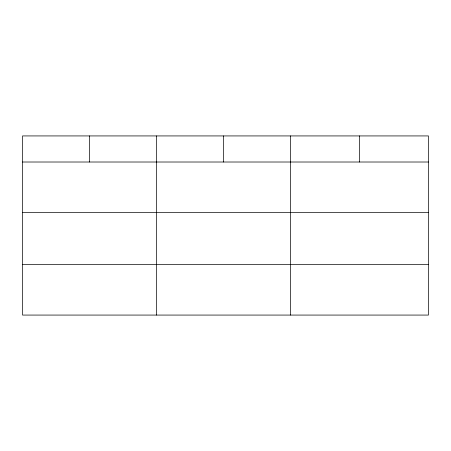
<?xml version="1.0" encoding="UTF-8"?>
<svg xmlns="http://www.w3.org/2000/svg" width="451" height="451" viewBox="0 0 451 451"><rect width="100%" height="100%" fill="white"/><g stroke="black" fill="none" stroke-linecap="round" stroke-linejoin="round"><path stroke-width="0.68" d="M428.45 212.522L428.45 135.931L22.55 135.931L22.55 315.069L428.45 315.069L428.45 212.522L22.55 212.522M22.55 162.01L428.45 162.01M22.55 264.562L428.45 264.562M359.447 135.931L359.447 162.01M290.444 135.931L290.444 315.069M223.47 135.931L223.47 162.01M156.497 135.931L156.497 315.069M89.523 135.931L89.523 162.01"/></g></svg>
